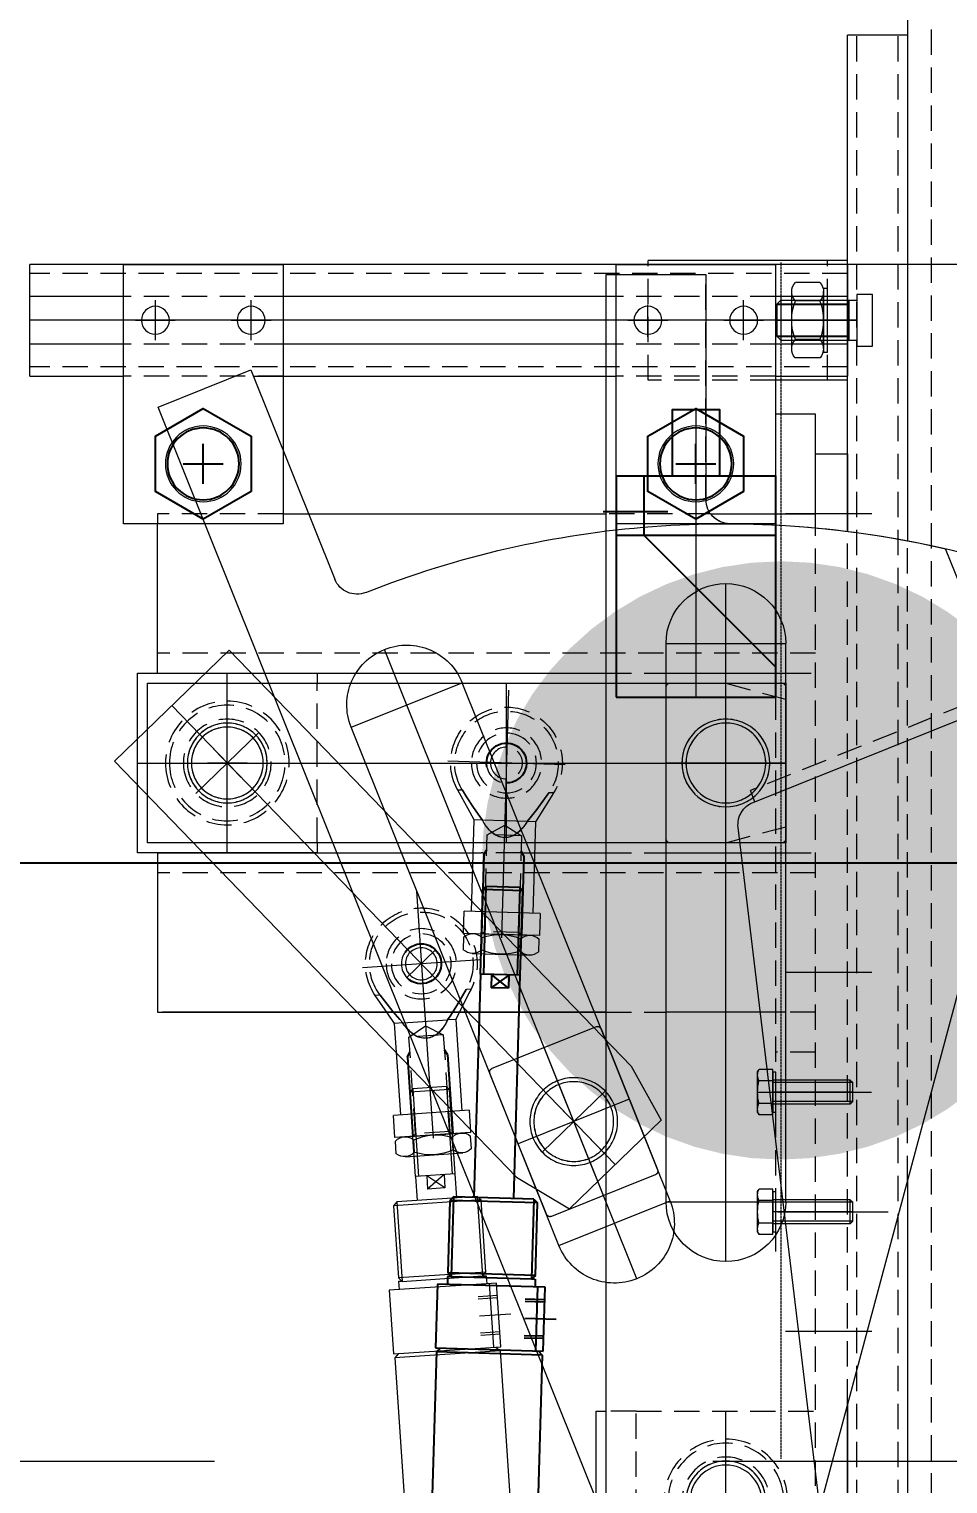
# Model space of a CAD drawing. Header units: inches. Extents: x 702888 to 852715, y 9845 to 271320.
# Drawn here: x 730532 to 730762.3, y 80188.4 to 80553.1 of the extents above; entities that cross this region are included whole.
import ezdxf

# ---------------------------------------------------------------- set-up
doc = ezdxf.new("R2010")
doc.units = ezdxf.units.IN
doc.header["$MEASUREMENT"] = 0
doc.header["$PDMODE"] = 34
for name, pattern in [('DASHED2', [0.375, 0.25, -0.125]), ('GESTRICHELT2', [9.525, 6.35, -3.175]), ('MITTE2', [725.805, 483.87, -80.645, 80.645, -80.645])]:
    doc.linetypes.add(name, pattern=pattern)
doc.layers.get('0').update_dxf_attribs({"lineweight": 5})
doc.layers.get('Defpoints').update_dxf_attribs({"lineweight": 5})
for name, color, linetype in [('Baugruppe', 1, 'Continuous'), ('DÜNN', 1, 'Continuous'), ('ELEKTRIK', 5, 'Continuous'), ('FESTO', 5, 'Continuous'), ('Mitnehmerklinke', 84, 'Continuous')]:
    doc.layers.add(name, color=color, linetype=linetype)
for name, color, linetype, lineweight in [('chain', 2, 'Continuous', 5), ('DUENN', 1, 'Continuous', 0), ('MITTE', 1, 'MITTE2', 0), ('UNSICHTBAR', 1, 'GESTRICHELT2', 0), ('VERBINDUNGSELEMENTE', 5, 'Continuous', 0), ('VOLLINIE', 7, 'Continuous', 0), ('VOLLLINIE', 7, 'Continuous', 0)]:
    doc.layers.add(name, color=color, linetype=linetype, lineweight=lineweight)
doc.dimstyles.new('D1', dxfattribs={"dimscale": 66, "dimtxt": 2.5, "dimasz": 2.5, "dimexe": 1, "dimexo": 1, "dimgap": 1.25, "dimtad": 1, "dimdec": 0, "dimdsep": 46, "dimtxsty": 'Standard', "dimblk": 'OPEN30', "dimcen": 2.5, "dimclrd": 150, "dimclre": 150, "dimclrt": 140, "dimadec": 0, "dimazin": 0, "dimtfac": 1, "dimtdec": 0, "dimtmove": 0, "dimatfit": 3, "dimfxl": 1, "dimtfill": 1, "dimlwd": 13, "dimlwe": 13, "dimarcsym": 0})

# ---------------------------------------------------------------- blocks, each defined once
blk = doc.blocks.new('_Open30')
at = {"color": 0, "linetype": 'ByBlock', "lineweight": -2}
for p, q in [((-1, 0.2679), (0, 0)), ((0, 0), (-1, -0.2679)), ((0, 0), (-1, 0))]:
    blk.add_line(p, q, dxfattribs=at)
blk = doc.blocks.new('*D152')
at = {"layer": 'chain', "color": 150, "lineweight": 13, "transparency": 16777216}
for p, q in [((730753.67, 90345.93), (726790.04, 90345.93)), ((726865.04, 90158.43), (726865.04, 79780.42)), ((730753.67, 79592.92), (726790.04, 79592.92))]:
    blk.add_line(p, q, dxfattribs=at)
at = {"layer": 'Defpoints', "color": 0, "transparency": 16777216}
for p in [(730828.67, 90345.93), (726865.04, 79592.92), (730828.67, 79592.92)]:
    blk.add_point(p, dxfattribs=at)
at = {"layer": 'chain', "color": 150, "lineweight": 13, "transparency": 16777216, "xscale": 187.5, "yscale": 187.5, "zscale": 187.5}
for p, rotation in [((726865.04, 90345.93), 90), ((726865.04, 79592.92), 270)]:
    blk.add_blockref('_Open30', p, dxfattribs=dict(at, rotation=rotation))
at = {"layer": 'chain', "color": 140, "transparency": 16777216, "insert": (726677.54, 84969.42), "char_height": 187.5, "attachment_point": 5, "rotation": 90, "bg_fill": 3, "box_fill_scale": 1.25, "bg_fill_color": 256, "bg_fill_true_color": 13158600, "bg_fill_transparency": 0}
blk.add_mtext('10753', dxfattribs=at)
blk = doc.blocks.new('A$C3bb54d8b')
at = {"color": 1, "linetype": 'DASHED2'}
blk.add_line((-15176.2, -14037.56), (-15176.2, -13737.56), dxfattribs=at)
at = {"layer": 'chain', "color": 1, "const_width": 75}
blk.add_lwpolyline([(-15138.7, -13887.56, -1), (-15213.7, -13887.56, -1)], format="xyb", close=True, dxfattribs=at)
blk = doc.blocks.new('*D327')
at = {"color": 150, "lineweight": 13, "transparency": 16777216}
for p, q in [((728828.87, 81998.12), (728828.87, 79252.53)), ((742828.87, 81998.12), (742828.87, 79252.53)), ((728993.87, 79318.53), (742663.87, 79318.53))]:
    blk.add_line(p, q, dxfattribs=at)
at = {"layer": 'Defpoints', "color": 0, "transparency": 16777216}
for p in [(728828.87, 82064.12), (742828.87, 82064.12), (742828.87, 79318.53)]:
    blk.add_point(p, dxfattribs=at)
at = {"color": 150, "lineweight": 13, "transparency": 16777216, "xscale": 165, "yscale": 165, "zscale": 165, "rotation": 180}
blk.add_blockref('_Open30', (728828.87, 79318.53), dxfattribs=at)
at = {"color": 150, "lineweight": 13, "transparency": 16777216, "xscale": 165, "yscale": 165, "zscale": 165}
blk.add_blockref('_Open30', (742828.87, 79318.53), dxfattribs=at)
at = {"color": 140, "transparency": 16777216, "insert": (735828.87, 79483.53), "char_height": 165, "attachment_point": 5, "bg_fill": 3, "box_fill_scale": 1.25, "bg_fill_color": 256, "bg_fill_true_color": 13158600, "bg_fill_transparency": 0}
blk.add_mtext('14000', dxfattribs=at)
blk = doc.blocks.new('A$C3B')
at = {"layer": 'ELEKTRIK'}
for p, q in [((90.04, 143.81), (145.54, 143.81)), ((90.04, 103.81), (90.04, 143.81)), ((130.54, 110.81), (97.54, 143.81)), ((130.54, 143.81), (130.54, 103.81)), ((145.54, 103.81), (145.54, 143.81)), ((136.54, 100.58), (136.54, 116.78)), ((130.54, 110.81), (145.54, 110.81)), ((145.54, 103.81), (90.04, 103.81))]:
    blk.add_line(p, q, dxfattribs=at)
blk.add_lwpolyline([(145.54, 129.81), (162.04, 129.81), (162.04, 117.81), (145.54, 117.81)], close=True, dxfattribs=at)
at = {"layer": 'MITTE', "color": 5}
blk.add_line((162.04, 123.81), (90.04, 123.81), dxfattribs=at)
blk = doc.blocks.new('S10')
at = {"layer": 'VERBINDUNGSELEMENTE'}
blk.add_lwpolyline([(-8, 0), (-8, 1), (8, 1), (8, 0)], close=True, dxfattribs=at)
blk = doc.blocks.new('M10')
at = {"layer": 'VERBINDUNGSELEMENTE'}
for p, q in [((7.19, 8), (-7.19, 8)), ((-9.46, 0.94), (-9.46, 7.06)), ((-4.84, 0.94), (-4.84, 7.06)), ((4.82, 0.94), (4.82, 7.06)), ((9.44, 0.89), (9.44, 7.11)), ((7.19, 0), (-7.19, 0)), ((-7.14, 0), (-7.17, 0))]:
    blk.add_line(p, q, dxfattribs=at)
for centre, radius, start, end in [((-7.15, 4.69), 3.31, 45.7486, 134.3033), ((-0.01, -4.91), 12.91, 68.0177, 111.9823), ((7.15, 4.63), 3.37, 47.2903, 133.8238), ((-7.15, 3.31), 3.31, 225.7042, 314.244), ((-0.01, 13.36), 13.33, 248.7546, 291.2454), ((7.15, 3.53), 3.49, 228.0126, 310.8733)]:
    blk.add_arc(centre, radius, start, end, dxfattribs=at)
blk = doc.blocks.new('hs28-10x_20s')
at = {"layer": 'DÜNN'}
for p, q in [((-4, 20), (-4, 2.3)), ((4, 20), (4, 2.3))]:
    blk.add_line(p, q, dxfattribs=at)
at = {"layer": 'MITTE'}
blk.add_line((0, 20), (0, 0), dxfattribs=at)
at = {"layer": 'VERBINDUNGSELEMENTE'}
for p, q in [((-5, 19), (-4, 20)), ((-5, 19), (-5, 19)), ((-5, 19), (-5, 0)), ((-5, 19), (5, 19)), ((-4, 20), (4, 20)), ((5, 19), (4, 20)), ((5, 19), (5, 0)), ((5, 2.3), (-5, 2.3)), ((-5, 2), (5, 2))]:
    blk.add_line(p, q, dxfattribs=at)
blk.add_lwpolyline([(-6.5, -4), (-6.5, 0), (6.5, 0), (6.5, -4)], close=True, dxfattribs=at)
blk = doc.blocks.new('S_6')
at = {"layer": 'VERBINDUNGSELEMENTE'}
blk.add_lwpolyline([(-5, 0), (-5, 0.7), (5, 0.7), (5, 0)], close=True, dxfattribs=at)
blk = doc.blocks.new('Sperrklinke')
at = {"layer": 'MITTE'}
for p, q in [((75, -15), (75, 15)), ((215, -15), (215, 15)), ((0, -11), (0, 11)), ((-11, 0), (11, 0)), ((60, 0), (230, 0))]:
    blk.add_line(p, q, dxfattribs=at)
at = {"layer": 'UNSICHTBAR'}
for p in [(163, 140), (160, 72)]:
    blk.add_line(p, (163, 72), dxfattribs=at)
blk.add_circle((0, 0), 11, dxfattribs=at)
at = {"layer": 'VOLLINIE'}
for p, q in [((163, 140), (201.06, 140)), ((160, 71.5), (160, 137)), ((-22.5, 18), (155.55, 65.71)), ((-22.5, -30), (-22.5, 18)), ((75, 15), (215, 15)), ((307.5, -5), (251, -5)), ((307.5, -30), (307.5, -5)), ((75, -15), (215, -15)), ((-22.5, -30), (307.5, -30))]:
    blk.add_line(p, q, dxfattribs=at)
for radius in [10, 9]:
    blk.add_circle((0, 0), radius, dxfattribs=at)
for centre, radius, start, end in [((163, 137), 3, 90, 180), ((0, 0), 245, 0.2283, 34.8499), ((154, 71.5), 6, 285, 0), ((75, 0), 15, 90, 270), ((215, 0), 15, 270, 90), ((251, 1), 6, 180.2283, 270)]:
    blk.add_arc(centre, radius, start, end, dxfattribs=at)
blk = doc.blocks.new('Sperrklinke_offen')
for p, q in [((163, 140), (201.06, 140)), ((160, 71.5), (160, 137)), ((-22.5, 18), (155.55, 65.71)), ((75, 15), (215, 15)), ((307.5, -5), (251, -5)), ((307.5, -30), (307.5, -5)), ((75, -15), (215, -15)), ((-22.5, -30), (307.5, -30))]:
    blk.add_line(p, q)
blk.add_circle((0, 0), 10)
for centre, radius, start, end in [((0, 0), 245, 0.2283, 34.8499), ((154, 71.5), 6, 285, 0), ((75, 0), 15, 90, 270), ((215, 0), 15, 270, 90), ((251, 1), 6, 180.2283, 270)]:
    blk.add_arc(centre, radius, start, end)
at = {"layer": 'MITTE'}
for p, q in [((75, -15), (75, 15)), ((215, -15), (215, 15)), ((60, 0), (230, 0))]:
    blk.add_line(p, q, dxfattribs=at)
at = {"layer": 'UNSICHTBAR'}
for p in [(163, 140), (160, 72)]:
    blk.add_line(p, (163, 72), dxfattribs=at)
blk = doc.blocks.new('Schwenkhebel 375_d')
for p, q in [((-125, 20), (-140, 15.98)), ((-125, -20), (-140, -15.98))]:
    blk.add_line(p, q)
for points in [[(-125, -20), (20, -20), (20, 20), (-125, 20)], [(-140, 15.98), (-140, -15.98)]]:
    blk.add_lwpolyline(points)
for centre, radius in [((-125, 0), 11), ((-125, 0), 10), ((0, 0), 10), ((0, 0), 9), ((-70, 0), 4)]:
    blk.add_circle(centre, radius)
at = {"layer": 'DÜNN'}
blk.add_arc((-70, 0), 5, 348.6116, 270, dxfattribs=at)
at = {"layer": 'MITTE'}
for p, q in [((-125, -11), (-125, 11)), ((0, -11), (0, 11)), ((-70, -5), (-70, 5)), ((20, 0), (-140, 0)), ((-136, 0), (-120, 0)), ((-5, 0), (5, 0))]:
    blk.add_line(p, q, dxfattribs=at)
at = {"layer": 'UNSICHTBAR'}
blk.add_circle((0, 0), 11, dxfattribs=at)
blk = doc.blocks.new('z5')
at = {"layer": 'DÜNN'}
for p, q in [((-8.84, 21.92), (-12.23, 41.63)), ((1.01, 23.61), (-2.38, 43.32)), ((-8.84, 21.92), (-7.98, 20.88)), ((1.01, 23.61), (0.54, 22.34))]:
    blk.add_line(p, q, dxfattribs=at)
at = {"layer": 'MITTE'}
for p, q in [((3.09, -17.99), (-7.43, 43.22)), ((14.54, 2.5), (-14.54, -2.5))]:
    blk.add_line(p, q, dxfattribs=at)
at = {"layer": 'UNSICHTBAR'}
for p, q in [((-12.12, 41.55), (-11.45, 41.08)), ((-2.93, 42.54), (-11.45, 41.08)), ((-11.45, 41.08), (-7.33, 17.11)), ((-2.93, 42.54), (-2.46, 43.21)), ((1.19, 18.57), (-2.93, 42.54)), ((1.19, 18.57), (-7.33, 17.11)), ((-2.64, 15.38), (1.19, 18.57)), ((-7.33, 17.11), (-2.64, 15.38)), ((3.93, 14.45), (3.06, 15.23)), ((-8.53, 12.31), (-9.74, 9.91)), ((-7.98, 13.33), (-8.53, 12.31)), ((5.87, 12.59), (3.93, 14.45)), ((8.16, 10.26), (5.87, 12.59)), ((-11.16, 10), (-13.07, 5.01)), ((-11.12, 6.95), (-9.74, 9.91)), ((-9.74, 9.91), (-11.12, 6.95)), ((8.16, 10.26), (9.46, 8.88)), ((9.46, 8.88), (8.16, 10.26)), ((10.65, 9.09), (9.46, 8.88)), ((10.65, 9.09), (9.87, 10)), ((-11.89, 5.21), (-13.07, 5.01)), ((-11.89, 5.21), (-11.12, 6.95)), ((-11.12, 6.95), (-11.89, 5.21))]:
    blk.add_line(p, q, dxfattribs=at)
for radius in [8.81, 7.5, 5]:
    blk.add_circle((0, 0), radius, dxfattribs=at)
for centre, radius, start, end in [((-2.38, 13.57), 4.91, 70.6024, 148.3245), ((1.12, 10.52), 9.53, 143.7481, 162.7531), ((-4.78, 9.09), 9.97, 38.1272, 66.1651), ((0, 0), 14, 159.0487, 40.4687), ((0, 0), 12.98, 156.3303, 43.1872)]:
    blk.add_arc(centre, radius, start, end, dxfattribs=at)
at = {"layer": 'VOLLINIE'}
for p, q in [((2.07, 43.99), (-16.65, 40.77)), ((3.01, 38.52), (2.07, 43.99)), ((-16.65, 40.77), (-15.71, 35.3)), ((-10.53, 36.19), (-11.47, 41.66)), ((-3.11, 43.1), (-2.17, 37.63)), ((3.01, 38.52), (-15.71, 35.3)), ((5.11, 15.58), (1.22, 38.21)), ((-13.91, 35.61), (-10.02, 12.98)), ((3.06, 15.24), (-7.98, 13.34)), ((5.11, 15.58), (3.06, 15.23)), ((3.06, 15.24), (3.06, 15.23)), ((3.06, 15.23), (3.93, 14.45)), ((9.87, 10), (5.11, 15.58)), ((-10.02, 12.98), (-11.16, 10)), ((-7.98, 13.33), (-10.02, 12.98)), ((-9.74, 9.91), (-8.53, 12.31)), ((-8.53, 12.31), (-7.98, 13.33)), ((-7.98, 13.33), (-7.98, 13.34)), ((3.93, 14.45), (5.87, 12.59)), ((5.87, 12.59), (8.16, 10.26))]:
    blk.add_line(p, q, dxfattribs=at)
for centre, radius, start, end in [((-2.29, 13.59), 4.91, 51.1929, 128.915), ((1.47, 10.16), 9.97, 133.3523, 161.3902), ((-4.57, 9.54), 9.53, 36.7643, 55.7693)]:
    blk.add_arc(centre, radius, start, end, dxfattribs=at)
blk = doc.blocks.new('439_10')
at = {"layer": 'VERBINDUNGSELEMENTE'}
for p, q in [((-9.45, 0.91), (-9.45, 4.03)), ((7.2, 4.97), (-7.18, 4.97)), ((-4.83, 0.91), (-4.83, 4.03)), ((4.83, 0.91), (4.83, 4.03)), ((9.45, 0.86), (9.45, 4.07)), ((7.2, -0.03), (-7.18, -0.03)), ((-7.13, -0.03), (-7.15, -0.03))]:
    blk.add_line(p, q, dxfattribs=at)
for centre, radius, start, end in [((-7.14, 1.66), 3.31, 45.7486, 134.3033), ((0, -7.94), 12.91, 68.0177, 111.9823), ((7.16, 1.6), 3.37, 47.2903, 133.8238), ((-7.14, 3.28), 3.31, 225.7042, 314.244), ((0, 13.33), 13.33, 248.7546, 291.2454), ((7.17, 3.5), 3.49, 228.0126, 310.8733)]:
    blk.add_arc(centre, radius, start, end, dxfattribs=at)
blk = doc.blocks.new('Grundkörper_375_d')
at = {"layer": 'MITTE'}
for p, q in [((72.5, 13.02), (72.5, 40.66)), ((-47.5, 36.56), (-47.5, 14.98)), ((42.5, 36.56), (42.5, 14.98)), ((102.5, 12.11), (102.5, 36.48)), ((132.5, 36.56), (132.5, 14.98)), ((247.5, 36.56), (247.5, 14.98)), ((0, -22.5), (0, 22.5)), ((-22.5, 0), (22.5, 0)), ((-88, -37.5), (-88, -10.53)), ((-68, -37.5), (-68, -9.07)), ((185, -147.5), (185, -102.5)), ((162.5, -125), (207.5, -125))]:
    blk.add_line(p, q, dxfattribs=at)
at = {"layer": 'UNSICHTBAR'}
for p, q in [((24.15, 30.5), (243.09, 30.5)), ((-5.71, 22.5), (243.96, 22.5)), ((22.5, -22.5), (22.5, 22.5)), ((122.5, 22.5), (122.5, 15)), ((157.5, 22.5), (157.5, -142.5)), ((162.5, 15), (162.5, 22.5)), ((207.5, 15), (207.5, 22.5)), ((212.5, 22.5), (212.5, -142.5)), ((247.5, -3.87), (247.5, -30)), ((122.5, -30), (122.5, -15)), ((162.5, -30), (162.5, -15)), ((207.5, -30), (207.5, -15)), ((-22.5, -22.5), (22.5, -22.5)), ((22.5, -22.5), (22.5, -30)), ((162.5, -51.31), (162.5, -61.33)), ((165, -102.5), (205, -102.5)), ((247.5, -111.03), (247.5, -142.5)), ((247.5, -142.5), (245, -142.5))]:
    blk.add_line(p, q, dxfattribs=at)
for centre, radius in [((0, 0), 15.5), ((0, 0), 14.5), ((185, -125), 15.5), ((185, -125), 14.5)]:
    blk.add_circle(centre, radius, dxfattribs=at)
at = {"layer": 'VOLLINIE'}
for p, q in [((-5.71, 22.5), (-22.5, 22.5)), ((-22.5, 22.5), (-22.5, -22.5)), ((247.5, 12.46), (247.5, 22.5)), ((122.5, 15), (122.5, -15)), ((162.5, -15), (162.5, 15)), ((207.5, -15), (207.5, 15)), ((247.5, -3.87), (247.5, 12.46)), ((-22.5, -22.5), (-97.5, -22.5)), ((-97.5, -22.5), (-97.5, -32.5)), ((-97.5, -32.5), (22.5, -32.5)), ((22.5, -32.5), (22.5, -30)), ((122.5, -30), (122.5, -141.22)), ((122.5, -142.5), (122.5, -30)), ((162.5, -51.31), (162.5, -30)), ((207.5, -142.5), (207.5, -30)), ((247.5, -111.03), (247.5, -30)), ((162.5, -142.5), (162.5, -61.33)), ((162.5, -142.5), (122.5, -142.5)), ((207.5, -142.5), (245, -142.5))]:
    blk.add_line(p, q, dxfattribs=at)
for points in [[(24.15, 30.5), (-62.5, 30.5), (-62.5, 22.5), (-5.71, 22.5)], [(243.96, 22.5), (262.5, 22.5), (262.5, 30.5), (243.09, 30.5)], [(165, -102.5), (162.5, -102.5), (162.5, -147.5), (207.5, -147.5), (207.5, -102.5), (205, -102.5)]]:
    blk.add_lwpolyline(points, dxfattribs=at)
blk = doc.blocks.new('FR')
for p, q in [((-359.86, -178.58), (-445.17, -172.85)), ((-359.86, -178.58), (-361.63, -205.02)), ((-360.65, -205.34), (-358.84, -178.4)), ((-358.93, -179.65), (-359.86, -178.58)), ((-358.84, -178.4), (-342.88, -179.47)), ((-355.71, -178.61), (-356.04, -183.46)), ((-355.13, -178.65), (-355.46, -183.5)), ((-350.66, -175.94), (-351.19, -183.79)), ((-358.96, -180.2), (-343, -181.27)), ((-346.59, -179.22), (-346.91, -184.07)), ((-346.01, -179.26), (-346.33, -184.11)), ((-342.88, -179.47), (-344.69, -206.41)), ((-341.05, -182.1), (-343.05, -181.96)), ((-340.13, -182.16), (-341.61, -204.11)), ((-341.11, -183.02), (-341.05, -182.1)), ((-340.13, -182.16), (-341.11, -183.02)), ((-340.13, -182.16), (-322.01, -183.38)), ((-342.46, -203.13), (-341.11, -183.02)), ((-321.16, -184.36), (-341.11, -183.02)), ((-322.01, -183.38), (-323.49, -205.33)), ((-321.16, -184.36), (-322.51, -204.47)), ((-321.16, -184.36), (-322.01, -183.38)), ((-321.5, -189.42), (-315.51, -189.83)), ((-319.03, -192.42), (-319.32, -196.77)), ((-315.7, -192.64), (-319.32, -196.77)), ((-315.7, -192.64), (-319.03, -192.42)), ((-319.03, -192.42), (-315.99, -196.99)), ((-315.51, -189.83), (-316.18, -199.8)), ((-293.61, -192.06), (-315.56, -190.59)), ((-315.51, -189.83), (-294.33, -191.25)), ((-294.33, -191.25), (-295, -201.23)), ((-293.61, -192.06), (-294.33, -191.25)), ((-293.61, -192.06), (-294.18, -200.51)), ((-315.99, -196.99), (-319.32, -196.77)), ((-361.63, -205.02), (-446.94, -199.29)), ((-316.18, -199.8), (-322.17, -199.4)), ((-316.18, -199.8), (-295, -201.23)), ((-294.18, -200.51), (-316.13, -199.04)), ((-294.18, -200.51), (-295, -201.23)), ((-360.57, -204.09), (-361.63, -205.02)), ((-342.52, -204.05), (-344.52, -203.91)), ((-342.46, -203.13), (-342.52, -204.05)), ((-322.51, -204.47), (-342.46, -203.13)), ((-341.61, -204.11), (-342.46, -203.13)), ((-323.49, -205.33), (-341.61, -204.11)), ((-344.69, -206.41), (-360.65, -205.34)), ((-322.51, -204.47), (-323.49, -205.33))]:
    blk.add_line(p, q)
at = {"layer": 'DUENN'}
for p, q in [((-327.4, -90.2), (-327.4, -110.2)), ((-322.6, -90.2), (-322.6, -110.2)), ((-297.4, -90.2), (-297.4, -110.2)), ((-292.6, -90.2), (-292.6, -110.2))]:
    blk.add_line(p, q, dxfattribs=at)
at = {"layer": 'ELEKTRIK', "linetype": 'Continuous'}
for p, q in [((-137.5, -134.54), (-137.5, -124.54)), ((-142.5, -129.54), (-132.5, -129.54)), ((-137.5, -258.03), (-137.5, -248.03)), ((-142.5, -253.03), (-132.5, -253.03))]:
    blk.add_line(p, q, dxfattribs=at)
at = {"layer": 'ELEKTRIK'}
for points in [[(-144.43, -117.54), (-151.36, -129.54), (-144.43, -141.54), (-130.57, -141.54), (-123.64, -129.54), (-130.57, -117.54)], [(-144.43, -241.03), (-151.36, -253.03), (-144.43, -265.03), (-130.57, -265.03), (-123.64, -253.03), (-130.57, -241.03)]]:
    blk.add_lwpolyline(points, close=True, dxfattribs=at)
for centre in [(-137.5, -129.54), (-137.5, -253.03)]:
    blk.add_circle(centre, 9, dxfattribs=at)
at = {"layer": 'FESTO'}
for p, q in [((-359.94, -167.8), (-343.95, -167.34)), ((-356.81, -167.71), (-356.66, -172.57)), ((-356.22, -167.69), (-356.08, -172.56)), ((-352.03, -164.57), (-351.8, -172.43)), ((-347.66, -167.44), (-347.52, -172.31)), ((-347.08, -167.43), (-346.94, -172.29)), ((-343.95, -167.34), (-343.16, -194.33)), ((-360.93, -168.08), (-446.4, -170.57)), ((-359.9, -169.05), (-360.93, -168.08)), ((-360.93, -168.08), (-360.16, -194.57)), ((-359.15, -194.79), (-359.94, -167.8)), ((-359.89, -169.61), (-343.89, -169.14)), ((-341.87, -169.78), (-343.87, -169.84)), ((-341.85, -170.7), (-341.87, -169.78)), ((-340.95, -169.75), (-341.85, -170.7)), ((-321.86, -170.11), (-341.85, -170.7)), ((-341.26, -190.85), (-341.85, -170.7)), ((-340.95, -169.75), (-322.8, -169.22)), ((-340.95, -169.75), (-340.31, -191.74)), ((-322.8, -169.22), (-322.16, -191.21)), ((-321.86, -170.11), (-322.8, -169.22)), ((-321.86, -170.11), (-321.27, -190.27)), ((-321.71, -175.19), (-265.73, -173.56)), ((-265.73, -173.56), (-244.51, -172.94)), ((-265.73, -173.56), (-265.44, -183.56)), ((-243.72, -173.69), (-265.71, -174.33)), ((-243.72, -173.69), (-244.51, -172.94)), ((-244.51, -172.94), (-244.22, -182.94)), ((-243.72, -173.69), (-243.47, -182.15)), ((-265.65, -176.38), (-268.98, -176.48)), ((-268.98, -176.48), (-268.85, -180.83)), ((-268.98, -176.48), (-265.52, -180.74)), ((-265.65, -176.38), (-268.85, -180.83)), ((-265.52, -180.74), (-268.85, -180.83)), ((-243.47, -182.15), (-265.46, -182.79)), ((-243.47, -182.15), (-244.22, -182.94)), ((-265.44, -183.56), (-321.42, -185.19)), ((-265.44, -183.56), (-244.22, -182.94)), ((-341.23, -191.77), (-343.23, -191.83)), ((-321.27, -190.27), (-341.26, -190.85)), ((-340.31, -191.74), (-341.26, -190.85)), ((-341.26, -190.85), (-341.23, -191.77)), ((-322.16, -191.21), (-340.31, -191.74)), ((-321.27, -190.27), (-322.16, -191.21)), ((-360.16, -194.57), (-445.62, -197.06)), ((-359.19, -193.54), (-360.16, -194.57)), ((-343.16, -194.33), (-359.15, -194.79))]:
    blk.add_line(p, q, dxfattribs=at)
at = {"layer": 'MITTE'}
for p, q in [((-325, -90.2), (-325, -110.2)), ((-295, -90.2), (-295, -110.2)), ((-101.5, -89.14), (-101.5, -99.14)), ((-325, -108.98), (-325, -91.5)), ((-101.5, -91.5), (-101.5, -296.5)), ((-295, -113.89), (-295, -95.5)), ((-295, -112.98), (-295, -95.5)), ((-212.5, -267), (-212.5, -107)), ((-212.5, -107), (-212.5, -137)), ((-101.5, -122.54), (-101.5, -112.54)), ((-106.5, -117.54), (-96.5, -117.54)), ((-232.5, -122), (-192.5, -122)), ((-137.5, -134.54), (-137.5, -124.54)), ((-142.5, -129.54), (-132.5, -129.54)), ((-101.5, -146.54), (-101.5, -136.54)), ((-105.63, -141.54), (-97.63, -141.54)), ((-296.81, -146.22), (-307.98, -174.07)), ((-320.96, -152.7), (-283.83, -167.59)), ((-232.5, -177), (-192.5, -177)), ((-101.5, -246.03), (-101.5, -236.03)), ((-106.5, -241.03), (-96.5, -241.03)), ((-137.5, -258.03), (-137.5, -248.03)), ((-142.5, -253.03), (-132.5, -253.03)), ((-101.5, -270.03), (-101.5, -260.03)), ((-106.5, -265.03), (-96.5, -265.03))]:
    blk.add_line(p, q, dxfattribs=at)
blk.add_lwpolyline([(-325.61, -166.99), (-290.34, -181.14, 0.414214), (-289.04, -180.58), (-278.62, -154.59, 0.414214), (-279.18, -153.29), (-314.44, -139.15, 0.414214), (-315.75, -139.7), (-326.17, -165.69, 0.414214)], format="xyb", close=True, dxfattribs=at)
blk.add_circle((-302.39, -160.14), 10, dxfattribs=at)
at = {"layer": 'UNSICHTBAR'}
for p, q in [((0, -70.5), (-600, -70.5)), ((-317.37, -76.5), (-156.76, -76.5)), ((-570, -78.8), (-30, -78.8)), ((-570, -89.2), (-30, -89.2)), ((-373.35, -91.5), (-154.41, -91.5)), ((-113.2, -91.5), (-113.2, -296.5)), ((-89.8, -91.5), (-89.8, -296.5)), ((-116.5, -96.5), (-86.5, -96.5)), ((-285, -99.5), (-285, -109.5)), ((-335, -109.5), (-150, -109.5)), ((-116.5, -109.54), (-116.5, -141.5)), ((-115.5, -109.54), (-115.5, -149.54)), ((-107.5, -109.54), (-107.5, -149.54)), ((-95.5, -109.54), (-95.5, -149.54)), ((-146.5, -127), (-90, -127)), ((-90, -147), (-90, -127)), ((-116.5, -141.5), (-87.5, -141.5)), ((-115.5, -233.03), (-115.5, -273.03)), ((-107.5, -233.03), (-107.5, -273.03)), ((-95.5, -233.03), (-95.5, -273.03))]:
    blk.add_line(p, q, dxfattribs=at)
for radius in [14.5, 11]:
    blk.add_circle((-212.5, -247), radius, dxfattribs=at)
blk.add_arc((-146.5, -121), 6, 180.2283, 270, dxfattribs=at)
at = {"layer": 'VERBINDUNGSELEMENTE'}
for p, q in [((-327.4, -90.2), (-328, -90.8)), ((-328, -90.8), (-328, -110.2)), ((-328, -90.8), (-322, -90.8)), ((-327.4, -90.2), (-322.6, -90.2)), ((-322, -90.8), (-322.6, -90.2)), ((-322, -90.8), (-322, -110.2)), ((-297.4, -90.2), (-298, -90.8)), ((-298, -90.8), (-298, -110.2)), ((-298, -90.8), (-292, -90.8)), ((-297.4, -90.2), (-292.6, -90.2)), ((-292, -90.8), (-292.6, -90.2)), ((-292, -90.8), (-292, -110.2)), ((-330.7, -110.2), (-319.3, -110.2)), ((-330.7, -110.2), (-330.7, -113.69)), ((-327.85, -110.2), (-327.85, -113.69)), ((-322.15, -110.2), (-322.15, -113.69)), ((-319.3, -110.2), (-319.3, -113.69)), ((-300.7, -110.2), (-289.3, -110.2)), ((-300.7, -110.2), (-300.7, -113.69)), ((-297.85, -110.2), (-297.85, -113.69)), ((-292.15, -110.2), (-292.15, -113.69)), ((-289.3, -110.2), (-289.3, -113.69)), ((-330.1, -114.04), (-330.7, -113.69)), ((-330.1, -114.04), (-319.9, -114.04)), ((-319.9, -114.04), (-319.3, -113.69)), ((-300.1, -114.04), (-300.7, -113.69)), ((-300.1, -114.04), (-289.9, -114.04)), ((-289.9, -114.04), (-289.3, -113.69))]:
    blk.add_line(p, q, dxfattribs=at)
for centre, radius, start, end in [((-329.28, -110.94), 3.1, 242.6734, 297.3266), ((-325, -102.14), 11.9, 256.1397, 283.8603), ((-320.73, -110.94), 3.1, 242.6734, 297.3266), ((-299.28, -110.94), 3.1, 242.6734, 297.3266), ((-295, -102.14), 11.9, 256.1397, 283.8603), ((-290.73, -110.94), 3.1, 242.6734, 297.3266)]:
    blk.add_arc(centre, radius, start, end, dxfattribs=at)
at = {"layer": 'VOLLINIE'}
for p, q in [((-317.37, -76.5), (-592, -76.5)), ((-8, -76.5), (-156.76, -76.5)), ((-116.5, -91.5), (-116.5, -109.54)), ((-116.5, -91.5), (-86.5, -91.5)), ((-87.5, -91.5), (-87.5, -296.5)), ((-86.5, -91.5), (-86.5, -141.5)), ((-150, -109.54), (-150, -99.5)), ((-135, -99.5), (-125, -99.5)), ((-125, -99.5), (-125, -109.54)), ((-87.5, -109.54), (-152.5, -109.54)), ((-152.5, -109.54), (-152.5, -149.54)), ((-87.5, -149.54), (-87.5, -109.54)), ((-116.5, -141.5), (-116.5, -141.5)), ((-107.5, -141.5), (-107.5, -141.5)), ((-87.5, -141.5), (-86.5, -141.5)), ((-152.5, -149.54), (-87.5, -149.54)), ((-87.5, -233.03), (-152.5, -233.03)), ((-152.5, -233.03), (-152.5, -273.03)), ((-87.5, -273.03), (-87.5, -233.03)), ((-152.5, -273.03), (-87.5, -273.03)), ((-115.5, -296.5), (-87.5, -296.5))]:
    blk.add_line(p, q, dxfattribs=at)
blk.add_lwpolyline([(-232.5, -267), (-192.5, -267), (-192.5, -107), (-232.5, -107)], close=True, dxfattribs=at)
blk.add_lwpolyline([(-231.5, -137), (-193.5, -137, 0.414214), (-192.5, -136), (-192.5, -108, 0.414214), (-193.5, -107), (-231.5, -107, 0.414214), (-232.5, -108), (-232.5, -136, 0.414214)], format="xyb", close=True, dxfattribs=at)
for centre, radius in [((-212.5, -122), 11), ((-212.5, -122), 10), ((-101.5, -117.54), 3.5), ((-137.5, -129.54), 9.5), ((-101.5, -141.54), 3.5), ((-212.5, -247), 10), ((-212.5, -247), 9), ((-101.5, -241.03), 3.5), ((-137.5, -253.03), 9.5), ((-101.5, -265.03), 3.5)]:
    blk.add_circle(centre, radius, dxfattribs=at)
at = {"layer": 'VOLLLINIE'}
for p, q in [((-30, -76.5), (-30, -91.5)), ((-570, -91.5), (-373.35, -91.5)), ((-154.41, -91.5), (-30, -91.5)), ((-87.5, -91.5), (-115.5, -91.5)), ((-115.5, -109.54), (-115.5, -91.5)), ((-107.5, -91.5), (-107.5, -109.54)), ((-95.5, -91.5), (-95.5, -109.54)), ((-115.5, -240.29), (-115.5, -149.54)), ((-107.5, -149.54), (-107.5, -240.29)), ((-95.5, -149.54), (-95.5, -240.29)), ((-115.5, -296.5), (-115.5, -273.03)), ((-107.5, -273.03), (-107.5, -296.5)), ((-95.5, -273.03), (-95.5, -296.5))]:
    blk.add_line(p, q, dxfattribs=at)
at = {"layer": 'ELEKTRIK'}
blk.add_blockref('A$C3B', (-286.01, -253.31), dxfattribs=at)
at = {"layer": 'Mitnehmerklinke', "rotation": 81.91003319868294}
blk.add_blockref('z5', (-212.5, -177), dxfattribs=at)
at = {"layer": 'MITTE'}
for name, p, rotation in [('Sperrklinke_offen', (-397.5, -122), 338.14619405343), ('Schwenkhebel 375_d', (-212.5, -247), 315.9844779036508), ('z5', (-262.84, -198.36), 76.40078683345236), ('439_10', (-310.7, -195.15), 266.159492242288)]:
    blk.add_blockref(name, p, dxfattribs=dict(at, rotation=rotation))
blk.add_blockref('Sperrklinke', (-397.5, -122), dxfattribs=at)
at = {"layer": 'UNSICHTBAR'}
blk.add_blockref('Grundkörper_375_d', (-397.5, -122), dxfattribs=at)
for name, p, rotation in [('hs28-10x_20s', (-101.5, -89.2), 180), ('M10', (-101.5, -97.5), 180), ('S10', (-101.5, -96.5), 180), ('Schwenkhebel 375_d', (-212.5, -247), 270), ('S_6', (-325, -109.5), 180), ('S_6', (-295, -109.5), 180), ('439_10', (-260.45, -178.4), 271.6687386074619)]:
    blk.add_blockref(name, p, dxfattribs=dict(at, rotation=rotation))
blk = doc.blocks.new('t565')
at = {"color": 1, "linetype": 'DASHED2', "ltscale": 1000}
for p, q in [((742828.87, 82214.12), (728828.87, 82214.12)), ((728828.87, 81914.12), (742828.87, 81914.12))]:
    blk.add_line(p, q, dxfattribs=at)
at = {"layer": 'Baugruppe'}
blk.add_line((728665.58, 82064.12), (743048.15, 82064.12), dxfattribs=at)
blk = doc.blocks.new('*D532')
at = {"color": 150, "lineweight": 13, "transparency": 16777216}
for p, q in [((730762.74, 90357.99), (729806.49, 90357.99)), ((729872.49, 79757.92), (729872.49, 90192.99)), ((730762.67, 79592.92), (729806.49, 79592.92))]:
    blk.add_line(p, q, dxfattribs=at)
at = {"layer": 'Defpoints', "color": 0, "transparency": 16777216}
for p in [(729872.49, 90357.99), (730828.74, 90357.99), (730828.67, 79592.92)]:
    blk.add_point(p, dxfattribs=at)
at = {"color": 150, "lineweight": 13, "transparency": 16777216, "xscale": 165, "yscale": 165, "zscale": 165}
for p, rotation in [((729872.49, 90357.99), 90), ((729872.49, 79592.92), 270)]:
    blk.add_blockref('_Open30', p, dxfattribs=dict(at, rotation=rotation))
at = {"color": 140, "transparency": 16777216, "insert": (729707.49, 84975.45), "char_height": 165, "attachment_point": 5, "rotation": 90, "bg_fill": 3, "box_fill_scale": 1.25, "bg_fill_color": 256, "bg_fill_true_color": 13158600, "bg_fill_transparency": 0}
blk.add_mtext('10765', dxfattribs=at)

msp = doc.modelspace()

# ---------------------------------------------------------------- dimensions: what is measured, and where the dimension line sits
at = {"layer": 'chain', "color": 1}
dim = msp.add_linear_dim(base=(726865.044, 79592.915), p1=(730828.668, 90345.931), p2=(730828.668, 79592.915), angle=90, dimstyle='D1', override={"dimscale": 75}, dxfattribs=at)
dim.commit()
dim.dimension.update_dxf_attribs({"geometry": '*D152', "text_midpoint": (726677.544, 84969.423)})

# ---------------------------------------------------------------- next in the draw order: block references
msp.add_blockref('A$C3bb54d8b', (745896.712, 94232.263))

# ---------------------------------------------------------------- next in the draw order: dimensions: what is measured, and where the dimension line sits
dim = msp.add_linear_dim(base=(742828.868, 79318.525), p1=(728828.868, 82064.124), p2=(742828.868, 82064.124), dimstyle='D1')
dim.commit()
dim.dimension.update_dxf_attribs({"geometry": '*D327', "text_midpoint": (735828.868, 79483.525)})

# ---------------------------------------------------------------- next in the draw order: block references
at = {"xscale": -1, "rotation": 270}
msp.add_blockref('FR', (730828.668, 80581.624), dxfattribs=at)
msp.add_blockref('t565', (-0.437, -1720))

# ---------------------------------------------------------------- next in the draw order: dimensions: what is measured, and where the dimension line sits
dim = msp.add_linear_dim(base=(729872.49, 90357.99), p1=(730828.668, 79592.915), p2=(730828.741, 90357.99), angle=90, dimstyle='D1')
dim.commit()
dim.dimension.update_dxf_attribs({"geometry": '*D532', "text_midpoint": (729707.49, 84975.453)})

doc.saveas('drawing.dxf')
